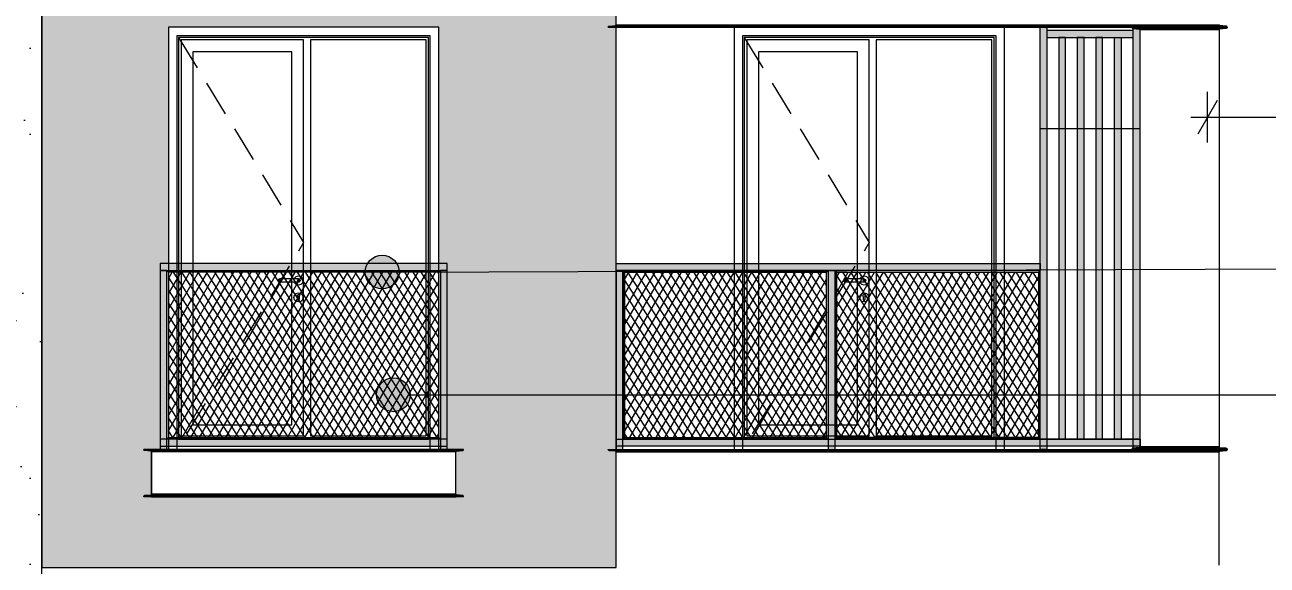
# Model space of a CAD drawing. Header units: millimetres. Extents: x 476244520 to 476657119, y 4620824743 to 4621446928.
# Drawn here: x 476638559 to 476645912, y 4621075260 to 4621078460 of the extents above; entities that cross this region are included whole.
import ezdxf

# ---------------------------------------------------------------- set-up
doc = ezdxf.new("R2010")
doc.units = ezdxf.units.MM
doc.header["$MEASUREMENT"] = 0
doc.linetypes.add('Hidden Line', pattern=[317.5, 211.666667, -105.833333])
for name, color, linetype, lineweight in [('2D Drafting - General_Pen_No__7_Pen_No__7', 7, 'Continuous', 0), ('New_2D Drafting - General_Pen_No__30_Pen_No__9_Pen_No__9_Pen_No__253', 252, 'Continuous', 0), ('New_2D Drafting - General_Pen_No__30_Pen_No__9_Pen_No__9_Pen_No__255', 255, 'Continuous', 0), ('New_2D Drafting - General_Pen_No__30_Pen_No__9_Pen_No__9_Pen_No__42', 250, 'Continuous', 0), ('New_2D Drafting - General_Pen_No__30_Pen_No__9_Pen_No__9_Pen_No__7', 7, 'Continuous', 0), ('New_2D Drafting - General_Pen_No__4', 7, 'Continuous', 0), ('New_2D Drafting - General_Pen_No__7', 7, 'Continuous', 0), ('New_Structural - Bearing_Pen_No__250', 7, 'Continuous', 0), ('Structural - Bearing_Pen_No__250', 7, 'Continuous', 0), ('zoma_Pen_No__1', 1, 'Continuous', 0), ('zoma_Pen_No__142', 142, 'Continuous', 0), ('zoma_Pen_No__5_Pen_No__142', 142, 'Continuous', 0)]:
    doc.layers.add(name, color=color, linetype=linetype, lineweight=lineweight)
doc.layers.add('zoma', color=7, linetype='Continuous')
doc.layers.add('zoma_Pen_No__5', color=7, linetype='Continuous')
doc.styles.add('GENERATED_STYLE_2', font='arial.ttf')
doc.dimstyles.new('GENERATED_STYLE__1', dxfattribs={"dimtxt": 200, "dimasz": 64.421331, "dimexe": 0.18, "dimexo": 3, "dimgap": 0.09, "dimtad": 1, "dimtih": 1, "dimtoh": 1, "dimlfac": 0.001, "dimzin": 0, "dimdsep": 46, "dimtxsty": 'GENERATED_STYLE_2', "dimblk": 'ARROWHEAD_2', "dimblk1": 'ARROWHEAD_2', "dimblk2": 'ARROWHEAD_2', "dimcen": 0.09, "dimclrd": 142, "dimclre": 142, "dimclrt": 142, "dimadec": 0, "dimazin": 0, "dimtfac": 1, "dimtdec": 4, "dimtmove": 0, "dimatfit": 3, "dimfxl": 1, "dimtolj": 1, "dimtzin": 0, "dimarcsym": 0})
doc.dimstyles.new('GENERATED_STYLE__3', dxfattribs={"dimtxt": 300, "dimasz": 152, "dimexe": 0.18, "dimexo": 3, "dimgap": 0.09, "dimtad": 1, "dimtih": 1, "dimtoh": 1, "dimlfac": 0.001, "dimzin": 0, "dimdsep": 46, "dimtxsty": 'GENERATED_STYLE_2', "dimblk": 'ARROWHEAD_2', "dimblk1": 'ARROWHEAD_2', "dimblk2": 'ARROWHEAD_2', "dimcen": 0.09, "dimclrd": 1, "dimclre": 1, "dimclrt": 1, "dimadec": 0, "dimazin": 0, "dimtfac": 1, "dimtdec": 4, "dimtmove": 0, "dimatfit": 3, "dimfxl": 1, "dimtolj": 1, "dimtzin": 0, "dimarcsym": 0})
pattern_1 = [(60, (476844527.15, 4621385791.044), (-38.971143, 22.5), []), (122.833095, (476844527.15, 4621385791.044), (36.8060797, 18.75), [])]

# ---------------------------------------------------------------- blocks, each defined once
blk = doc.blocks.new('*D22', base_point=(476844527.1, 4621385791))
at = {"layer": 'zoma_Pen_No__142', "color": 142, "linetype": 'Continuous', "lineweight": 0, "transparency": 16777216}
for p, q in [((476638483.5, 4621070509.8), (476638434.6, 4621070425)), ((476638459.1, 4621070403.8), (476638459.1, 4621070530.9)), ((476645334.2, 4621070425), (476645383.2, 4621070509.8)), ((476645358.7, 4621070403.8), (476645358.7, 4621070530.9)), ((476638459.1, 4621070467.4), (476645358.7, 4621070467.4)), ((476645358.7, 4621070467.4), (476645400.1, 4621070467.4))]:
    blk.add_line(p, q, dxfattribs=at)
at = {"layer": 'zoma_Pen_No__142', "color": 142, "lineweight": 0, "transparency": 16777216, "insert": (476641642.8, 4621070507.4), "char_height": 200, "attachment_point": 7, "style": 'GENERATED_STYLE_2'}
blk.add_mtext('\\A1;{\\pql;\\fArial CYR|b0|i0|c204|p34;6.90}', dxfattribs=at)
blk = doc.blocks.new('ARROWHEAD_2')
at = {"color": 0, "linetype": 'Continuous', "lineweight": 0}
for p, q in [((-0.378, -0.655), (0.378, 0.655)), ((0, 0), (-1, 0))]:
    blk.add_line(p, q, dxfattribs=at)
blk = doc.blocks.new('*D25', base_point=(476844527.1, 4621385791))
at = {"layer": 'zoma_Pen_No__1', "color": 1, "linetype": 'Continuous', "lineweight": 0, "transparency": 16777216}
for p, q in [((476645616.8, 4621078012.4), (476645501.3, 4621077812.4)), ((476645559.1, 4621077762.4), (476645559.1, 4621078062.4)), ((476651511.8, 4621077812.4), (476651627.2, 4621078012.4)), ((476651569.5, 4621077762.4), (476651569.5, 4621078062.4)), ((476645461.3, 4621077912.4), (476645559.1, 4621077912.4)), ((476645559.1, 4621077912.4), (476651569.5, 4621077912.4)), ((476651569.5, 4621077912.4), (476651667.3, 4621077912.4))]:
    blk.add_line(p, q, dxfattribs=at)
at = {"layer": 'zoma_Pen_No__1', "color": 1, "lineweight": 0, "transparency": 16777216, "insert": (476648066.5, 4621077972.4), "char_height": 300, "attachment_point": 7, "style": 'GENERATED_STYLE_2'}
blk.add_mtext('\\A1;{\\pql;\\fArial CYR|b0|i0|c204|p34;13.11}', dxfattribs=at)
blk = doc.blocks.new('*D198', base_point=(476844527.1, 4621385791))
at = {"layer": 'zoma_Pen_No__142', "color": 142, "linetype": 'Continuous', "lineweight": 0, "transparency": 16777216}
for p, q in [((476638283.5, 4621070885.6), (476638234.6, 4621070800.9)), ((476638259.1, 4621070779.7), (476638259.1, 4621070906.8)), ((476638683.5, 4621070885.6), (476638634.6, 4621070800.9)), ((476638659.1, 4621070779.7), (476638659.1, 4621070906.8)), ((476638259.1, 4621070843.2), (476638659.1, 4621070843.2))]:
    blk.add_line(p, q, dxfattribs=at)
blk = doc.blocks.new('*D199', base_point=(476844527.1, 4621385791))
at = {"layer": 'zoma_Pen_No__142', "color": 142, "linetype": 'Continuous', "lineweight": 0, "transparency": 16777216}
for p, q in [((476638683.5, 4621070885.6), (476638634.6, 4621070800.9)), ((476638659.1, 4621070779.7), (476638659.1, 4621070906.8)), ((476645183.5, 4621070885.6), (476645134.6, 4621070800.9)), ((476645159.1, 4621070779.7), (476645159.1, 4621070906.8)), ((476638659.1, 4621070843.2), (476645159.1, 4621070843.2))]:
    blk.add_line(p, q, dxfattribs=at)
at = {"layer": 'zoma_Pen_No__142', "color": 142, "lineweight": 0, "transparency": 16777216, "char_height": 200, "attachment_point": 7, "style": 'GENERATED_STYLE_2'}
for s, insert in [('\\A1;{\\pql;\\fArial CYR|b0|i0|c204|p34;6.50}', (476641643, 4621070883.2)), ('\\A1;{\\pql;\\fArial CYR|b0|i0|c204|p34;0.40}', (476644602.4, 4621070883.2))]:
    blk.add_mtext(s, dxfattribs=dict(at, insert=insert))
blk = doc.blocks.new('*D200', base_point=(476844527.1, 4621385791))
at = {"layer": 'zoma_Pen_No__142', "color": 142, "linetype": 'Continuous', "lineweight": 0, "transparency": 16777216}
for p, q in [((476645183.5, 4621070885.6), (476645134.6, 4621070800.9)), ((476645159.1, 4621070779.7), (476645159.1, 4621070906.8)), ((476645534.6, 4621070800.9), (476645583.5, 4621070885.6)), ((476645559.1, 4621070779.7), (476645559.1, 4621070906.8)), ((476645159.1, 4621070843.2), (476645559.1, 4621070843.2)), ((476645559.1, 4621070843.2), (476645600.5, 4621070843.2))]:
    blk.add_line(p, q, dxfattribs=at)
blk = doc.blocks.new('Line_5', base_point=(476640674.1, 4621076995.6))
at = {"layer": 'zoma_Pen_No__5_Pen_No__142', "linetype": 'Continuous', "lineweight": 0}
blk.add_hatch(color=142, dxfattribs=at).paths.add_polyline_path([(476640574.1, 4621076995.6), (476640581.7, 4621076957.3), (476640603.4, 4621076924.9), (476640635.8, 4621076903.2), (476640674.1, 4621076895.6), (476640712.4, 4621076903.2), (476640744.8, 4621076924.9), (476640766.5, 4621076957.3), (476640774.1, 4621076995.6), (476640766.5, 4621077033.9), (476640744.8, 4621077066.3), (476640712.4, 4621077088), (476640674.1, 4621077095.6), (476640635.8, 4621077088), (476640603.4, 4621077066.3), (476640581.7, 4621077033.9)])
at = {"layer": 'zoma_Pen_No__5_Pen_No__142', "color": 142, "linetype": 'Continuous', "lineweight": 0}
blk.add_line((476640774.1, 4621076995.9), (476654707.3, 4621077045.6), dxfattribs=at)
blk.add_circle((476640674.1, 4621076995.6), 100, dxfattribs=at)
blk = doc.blocks.new('Line_8', base_point=(476640740.5, 4621076269))
at = {"layer": 'zoma_Pen_No__5_Pen_No__142', "linetype": 'Continuous', "lineweight": 0}
blk.add_hatch(color=142, dxfattribs=at).paths.add_polyline_path([(476640640.5, 4621076269), (476640648.1, 4621076230.8), (476640669.8, 4621076198.3), (476640702.2, 4621076176.6), (476640740.5, 4621076169), (476640778.8, 4621076176.6), (476640811.2, 4621076198.3), (476640832.9, 4621076230.8), (476640840.5, 4621076269), (476640832.9, 4621076307.3), (476640811.2, 4621076339.7), (476640778.8, 4621076361.4), (476640740.5, 4621076369), (476640702.2, 4621076361.4), (476640669.8, 4621076339.7), (476640648.1, 4621076307.3)])
at = {"layer": 'zoma_Pen_No__5_Pen_No__142', "color": 142, "linetype": 'Continuous', "lineweight": 0}
blk.add_line((476640840.5, 4621076269), (476654707.3, 4621076269), dxfattribs=at)
blk.add_circle((476640740.5, 4621076269), 100, dxfattribs=at)

msp = doc.modelspace()

# ---------------------------------------------------------------- hatches: boundary and pattern name
at = {"layer": 'New_2D Drafting - General_Pen_No__30_Pen_No__9_Pen_No__9_Pen_No__253', "linetype": 'Continuous', "lineweight": 0}
h = msp.add_hatch(dxfattribs=at)
h.set_pattern_fill('BRICK___RUNNING_BOND', color=252, style=0, pattern_type=2)
h.set_pattern_definition([(0, (476844527.15, 4621385791.044), (0, 66.64), []), (90, (476844527.15, 4621385791.04), (-244.8, 0), [66.64, -66.64]), (90, (476844649.55, 4621385857.68), (-244.8, 0), [66.64, -66.64])])
h.paths.add_polyline_path([(476645629.244, 4621085945.125), (476638659.289, 4621085945.125), (476638659.289, 4621075245.581), (476638908.676, 4621075245.581), (476640508.676, 4621075245.581), (476642058.892, 4621075245.581), (476642058.892, 4621084845.549), (476642058.892, 4621085545.544), (476645158.764, 4621085545.544), (476645629.233, 4621085545.544)])
h.paths.add_polyline_path([(476639309.158, 4621075945.582), (476639309.158, 4621075665.581), (476641109.158, 4621075665.581), (476641109.158, 4621075945.582), (476641009.053, 4621075945.582), (476641009.053, 4621078445.581), (476639409.053, 4621078445.581), (476639409.053, 4621075945.582)], flags=0)
h.paths.add_polyline_path([(476639309.158, 4621079145.582), (476639309.158, 4621078865.582), (476641109.158, 4621078865.582), (476641109.158, 4621079145.582), (476641009.04, 4621079145.582), (476641009.04, 4621081645.581), (476639409.04, 4621081645.581), (476639409.04, 4621079145.582)], flags=0)
h.paths.add_polyline_path([(476641109.158, 4621082065.582), (476641109.158, 4621082345.582), (476641009.04, 4621082345.582), (476641009.04, 4621084845.582), (476639409.04, 4621084845.582), (476639409.04, 4621082345.582), (476639309.158, 4621082345.582), (476639309.158, 4621082065.582)], flags=0)
at = {"layer": 'New_2D Drafting - General_Pen_No__30_Pen_No__9_Pen_No__9_Pen_No__255', "linetype": 'Continuous', "lineweight": 0}
for points in [[(476644568.356, 4621078445.549), (476644608.356, 4621078445.549), (476644608.356, 4621075945.555), (476644568.356, 4621075945.555)], [(476645118.356, 4621078445.549), (476645158.356, 4621078445.549), (476645158.356, 4621075945.555), (476645118.356, 4621075945.555)], [(476644608.356, 4621078425.549), (476644608.356, 4621078385.462), (476645118.356, 4621078385.462), (476645118.356, 4621078425.549)], [(476644678.356, 4621078385.462), (476644678.356, 4621076005.581), (476644718.356, 4621076005.581), (476644718.356, 4621078385.462)], [(476644788.356, 4621078385.462), (476644788.356, 4621076005.581), (476644828.356, 4621076005.581), (476644828.356, 4621078385.462)], [(476644898.356, 4621078385.462), (476644898.356, 4621076005.581), (476644938.356, 4621076005.581), (476644938.356, 4621078385.462)], [(476645008.356, 4621078385.462), (476645048.356, 4621078385.462), (476645048.356, 4621076005.581), (476645008.356, 4621076005.581)], [(476639359.159, 4621077045.583), (476639359.159, 4621077005.583), (476641059.159, 4621077005.583), (476641059.159, 4621077045.583)], [(476642058.892, 4621077005.583), (476642058.892, 4621077045.583), (476644568.6, 4621077045.583), (476644568.6, 4621077005.583)], [(476639359.159, 4621075945.581), (476639399.165, 4621075945.581), (476639399.165, 4621077005.583), (476639359.159, 4621077005.583)], [(476639409.165, 4621076015.581), (476639399.165, 4621076005.581), (476639399.165, 4621077005.583), (476639409.165, 4621076995.583)], [(476639409.165, 4621076995.583), (476639399.165, 4621077005.583), (476641019.152, 4621077005.583), (476641009.152, 4621076995.583)], [(476641019.152, 4621076005.581), (476641009.152, 4621076015.581), (476641009.152, 4621076995.583), (476641019.152, 4621077005.583)], [(476641019.152, 4621075945.581), (476641059.159, 4621075945.581), (476641059.159, 4621077005.583), (476641019.152, 4621077005.583)], [(476642058.892, 4621075945.589), (476642098.892, 4621075945.589), (476642098.892, 4621077005.583), (476642058.892, 4621077005.583)], [(476642098.892, 4621076005.555), (476642108.892, 4621076015.555), (476642108.892, 4621076995.583), (476642098.892, 4621077005.583)], [(476643304.45, 4621076995.583), (476643314.45, 4621077005.583), (476642098.892, 4621077005.583), (476642108.892, 4621076995.583)], [(476643314.45, 4621076005.555), (476643304.45, 4621076015.555), (476643304.45, 4621076995.583), (476643314.45, 4621077005.583)], [(476643314.45, 4621075945.555), (476643354.45, 4621075945.555), (476643354.45, 4621077005.583), (476643314.45, 4621077005.583)], [(476643354.45, 4621076005.581), (476643364.45, 4621076015.581), (476643364.45, 4621076995.609), (476643354.45, 4621077005.609)], [(476644558.514, 4621076995.583), (476644568.6, 4621077005.583), (476643354.476, 4621077005.583), (476643364.476, 4621076995.583)], [(476644568.6, 4621077005.583), (476644558.514, 4621076995.583), (476644558.514, 4621076015.555), (476644568.6, 4621076005.581)], [(476639359.159, 4621076005.581), (476639359.159, 4621075965.581), (476641059.159, 4621075965.581), (476641059.159, 4621076005.581)], [(476639399.165, 4621076005.581), (476639409.165, 4621076015.581), (476641009.152, 4621076015.581), (476641019.152, 4621076005.581)], [(476642058.892, 4621075965.581), (476642058.892, 4621076005.581), (476645160.008, 4621076005.581), (476645160.008, 4621075965.581)], [(476643304.45, 4621076015.581), (476643314.45, 4621076005.581), (476642098.892, 4621076005.581), (476642108.892, 4621076015.581)], [(476644558.503, 4621076015.566), (476644568.6, 4621076005.581), (476643354.476, 4621076005.581), (476643364.483, 4621076015.588)]]:
    msp.add_hatch(color=255, dxfattribs=at).paths.add_polyline_path(points)
at = {"layer": 'New_2D Drafting - General_Pen_No__30_Pen_No__9_Pen_No__9_Pen_No__42', "linetype": 'Continuous', "lineweight": 0}
h = msp.add_hatch(dxfattribs=at)
h.set_pattern_fill('CUT_STONE', color=250, style=0, pattern_type=2)
h.set_pattern_definition([(45, (476844527.15, 4621386591.04), (-254.55844, 254.55844), [0, -240, 0, -360]), (110, (476845327.15, 4621386591.04), (338.28934, 123.12725), [0, -176, 0, -304])])
h.paths.add_polyline_path([(476631359.239, 4621072745.533), (476631759.239, 4621072745.533), (476631759.239, 4621075245.532), (476633409.385, 4621075245.532), (476633409.385, 4621072745.533), (476636609.653, 4621072745.533), (476636609.653, 4621075245.532), (476638109.239, 4621075245.532), (476638109.239, 4621072745.533), (476638659.29, 4621072745.533), (476638659.29, 4621075245.532), (476638659.29, 4621085945.125), (476631359.239, 4621085945.125)])
h.paths.add_polyline_path([(476633409.245, 4621075945.533), (476633409.245, 4621078445.533), (476631909.245, 4621078445.533), (476631909.245, 4621075945.533)], flags=0)
h.paths.add_polyline_path([(476633409.245, 4621082345.533), (476633409.245, 4621084845.533), (476631909.245, 4621084845.533), (476631909.245, 4621082345.533)], flags=0)
h.paths.add_polyline_path([(476633409.245, 4621079145.533), (476633409.245, 4621081645.533), (476631909.245, 4621081645.533), (476631909.245, 4621079145.533)], flags=0)
h.paths.add_polyline_path([(476638109.233, 4621082345.533), (476638109.233, 4621084845.533), (476636609.233, 4621084845.533), (476636609.233, 4621082345.533)], flags=0)
h.paths.add_polyline_path([(476638109.233, 4621079145.533), (476638109.233, 4621081645.533), (476636609.233, 4621081645.533), (476636609.233, 4621079145.533)], flags=0)
h.paths.add_polyline_path([(476636609.233, 4621078445.533), (476636609.233, 4621075945.533), (476638109.233, 4621075945.533), (476638109.233, 4621078445.533)], flags=0)
at = {"layer": 'New_2D Drafting - General_Pen_No__7', "linetype": 'Continuous', "lineweight": 0}
h = msp.add_hatch(dxfattribs=at)
h.set_pattern_fill('BATT_INSULATION', style=0, pattern_type=2)
h.set_pattern_definition(pattern_1)
h.paths.add_polyline_path([(476641009.152, 4621076995.583), (476639409.165, 4621076995.583), (476639409.165, 4621076015.581), (476641009.152, 4621076015.581)])
h = msp.add_hatch(dxfattribs=at)
h.set_pattern_fill('BATT_INSULATION', style=0, pattern_type=2)
h.set_pattern_definition(pattern_1)
h.paths.add_polyline_path([(476642108.892, 4621076015.581), (476643304.45, 4621076015.581), (476643304.45, 4621076995.583), (476642108.892, 4621076995.583)])
h = msp.add_hatch(dxfattribs=at)
h.set_pattern_fill('BATT_INSULATION', style=0, pattern_type=2)
h.set_pattern_definition(pattern_1)
h.paths.add_polyline_path([(476643364.45, 4621076995.583), (476644558.514, 4621076995.583), (476644558.514, 4621076015.555), (476643364.45, 4621076015.555)])

# ---------------------------------------------------------------- linework, layer by layer
at = {"layer": '2D Drafting - General_Pen_No__7_Pen_No__7', "color": 7, "linetype": 'Continuous', "lineweight": 0, "flags": 128}
for points in [[(476639413.169, 4621075945.581), (476641009.053, 4621075945.581), (476641009.053, 4621078445.582), (476639409.053, 4621078445.581)], [(476639409.053, 4621078445.581), (476639409.053, 4621075945.581), (476639413.169, 4621075945.581)], [(476642761.567, 4621075945.581), (476644357.451, 4621075945.581), (476644357.451, 4621078445.582), (476642757.451, 4621078445.581)], [(476642757.451, 4621078445.581), (476642757.451, 4621075945.581), (476642761.567, 4621075945.581)]]:
    msp.add_lwpolyline(points, dxfattribs=at)
for points in [[(476640959.053, 4621078395.58), (476639459.053, 4621078395.58), (476639459.053, 4621075945.582), (476640959.053, 4621075945.583)], [(476640949.053, 4621078385.58), (476639469.053, 4621078385.58), (476639469.053, 4621076005.583), (476640949.053, 4621076005.583)], [(476640209.057, 4621078370.58), (476639484.053, 4621078370.58), (476639484.053, 4621076025.583), (476640209.053, 4621076025.583)], [(476640934.053, 4621078370.58), (476640249.053, 4621078370.58), (476640249.053, 4621076025.583), (476640934.053, 4621076025.583)], [(476644307.451, 4621078395.58), (476642807.451, 4621078395.58), (476642807.451, 4621075945.582), (476644307.451, 4621075945.583)], [(476644297.451, 4621078385.58), (476642817.451, 4621078385.58), (476642817.451, 4621076005.583), (476644297.451, 4621076005.583)], [(476643557.455, 4621078370.58), (476642832.451, 4621078370.58), (476642832.451, 4621076025.583), (476643557.451, 4621076025.583)], [(476644282.451, 4621078370.58), (476643597.451, 4621078370.58), (476643597.451, 4621076025.583), (476644282.451, 4621076025.583)], [(476640139.053, 4621078300.58), (476639554.053, 4621078300.58), (476639554.053, 4621076090.583), (476640139.053, 4621076090.583)], [(476643487.451, 4621078300.58), (476642902.451, 4621078300.58), (476642902.451, 4621076090.583), (476643487.451, 4621076090.583)]]:
    msp.add_lwpolyline(points, close=True, dxfattribs=at)
at = {"layer": '2D Drafting - General_Pen_No__7_Pen_No__7', "color": 7, "linetype": 'Hidden Line', "lineweight": 0, "flags": 128}
for points in [[(476639469.053, 4621078385.58), (476640209.053, 4621077171.458), (476639459.83, 4621075946.866)], [(476642817.451, 4621078385.58), (476643557.451, 4621077171.458), (476642808.228, 4621075946.866)]]:
    msp.add_lwpolyline(points, dxfattribs=at)
at = {"layer": 'New_2D Drafting - General_Pen_No__30_Pen_No__9_Pen_No__9_Pen_No__7', "color": 7, "linetype": 'Continuous', "lineweight": 0, "flags": 128}
for points in [[(476631359.239, 4621072745.533), (476631759.239, 4621072745.533), (476631759.239, 4621075245.532), (476633409.385, 4621075245.532), (476633409.385, 4621072745.533), (476636609.653, 4621072745.533), (476636609.653, 4621075245.532), (476638109.239, 4621075245.532), (476638109.239, 4621072745.533), (476638659.29, 4621072745.533), (476638659.29, 4621075245.532), (476638659.29, 4621085945.125), (476631359.239, 4621085945.125)], [(476645629.244, 4621085945.125), (476638659.289, 4621085945.125), (476638659.289, 4621075245.581), (476638908.676, 4621075245.581), (476640508.676, 4621075245.581), (476642058.892, 4621075245.581), (476642058.892, 4621084845.549), (476642058.892, 4621085545.544), (476645158.764, 4621085545.544), (476645629.233, 4621085545.544)], [(476639309.158, 4621075945.582), (476639309.158, 4621075665.581), (476641109.158, 4621075665.581), (476641109.158, 4621075945.582), (476641009.053, 4621075945.582), (476641009.053, 4621078445.581), (476639409.053, 4621078445.581), (476639409.053, 4621075945.582)], [(476644568.356, 4621078445.549), (476644608.356, 4621078445.549), (476644608.356, 4621075945.555), (476644568.356, 4621075945.555)], [(476645118.356, 4621078445.549), (476645158.356, 4621078445.549), (476645158.356, 4621075945.555), (476645118.356, 4621075945.555)], [(476644608.356, 4621078425.549), (476644608.356, 4621078385.462), (476645118.356, 4621078385.462), (476645118.356, 4621078425.549)], [(476644678.356, 4621078385.462), (476644678.356, 4621076005.581), (476644718.356, 4621076005.581), (476644718.356, 4621078385.462)], [(476644788.356, 4621078385.462), (476644788.356, 4621076005.581), (476644828.356, 4621076005.581), (476644828.356, 4621078385.462)], [(476644898.356, 4621078385.462), (476644898.356, 4621076005.581), (476644938.356, 4621076005.581), (476644938.356, 4621078385.462)], [(476645008.356, 4621078385.462), (476645048.356, 4621078385.462), (476645048.356, 4621076005.581), (476645008.356, 4621076005.581)], [(476645158.356, 4621076005.581), (476644568.356, 4621076005.581), (476644568.356, 4621077845.166), (476645158.356, 4621077845.166)], [(476639359.159, 4621077045.583), (476639359.159, 4621077005.583), (476641059.159, 4621077005.583), (476641059.159, 4621077045.583)], [(476642058.892, 4621077005.583), (476642058.892, 4621077045.583), (476644568.6, 4621077045.583), (476644568.6, 4621077005.583)], [(476639359.159, 4621075945.581), (476639399.165, 4621075945.581), (476639399.165, 4621077005.583), (476639359.159, 4621077005.583)], [(476639409.165, 4621076015.581), (476639399.165, 4621076005.581), (476639399.165, 4621077005.583), (476639409.165, 4621076995.583)], [(476639409.165, 4621076995.583), (476639399.165, 4621077005.583), (476641019.152, 4621077005.583), (476641009.152, 4621076995.583)], [(476641019.152, 4621076005.581), (476641009.152, 4621076015.581), (476641009.152, 4621076995.583), (476641019.152, 4621077005.583)], [(476641019.152, 4621075945.581), (476641059.159, 4621075945.581), (476641059.159, 4621077005.583), (476641019.152, 4621077005.583)], [(476642058.892, 4621075945.589), (476642098.892, 4621075945.589), (476642098.892, 4621077005.583), (476642058.892, 4621077005.583)], [(476642098.892, 4621076005.555), (476642108.892, 4621076015.555), (476642108.892, 4621076995.583), (476642098.892, 4621077005.583)], [(476643304.45, 4621076995.583), (476643314.45, 4621077005.583), (476642098.892, 4621077005.583), (476642108.892, 4621076995.583)], [(476643314.45, 4621076005.555), (476643304.45, 4621076015.555), (476643304.45, 4621076995.583), (476643314.45, 4621077005.583)], [(476643314.45, 4621075945.555), (476643354.45, 4621075945.555), (476643354.45, 4621077005.583), (476643314.45, 4621077005.583)], [(476643354.45, 4621076005.581), (476643364.45, 4621076015.581), (476643364.45, 4621076995.609), (476643354.45, 4621077005.609)], [(476644558.514, 4621076995.583), (476644568.6, 4621077005.583), (476643354.476, 4621077005.583), (476643364.476, 4621076995.583)], [(476644568.6, 4621077005.583), (476644558.514, 4621076995.583), (476644558.514, 4621076015.555), (476644568.6, 4621076005.581)], [(476639359.159, 4621076005.581), (476639359.159, 4621075965.581), (476641059.159, 4621075965.581), (476641059.159, 4621076005.581)], [(476639399.165, 4621076005.581), (476639409.165, 4621076015.581), (476641009.152, 4621076015.581), (476641019.152, 4621076005.581)], [(476642058.892, 4621075965.581), (476642058.892, 4621076005.581), (476645160.008, 4621076005.581), (476645160.008, 4621075965.581)], [(476643304.45, 4621076015.581), (476643314.45, 4621076005.581), (476642098.892, 4621076005.581), (476642108.892, 4621076015.581)], [(476644558.503, 4621076015.566), (476644568.6, 4621076005.581), (476643354.476, 4621076005.581), (476643364.483, 4621076015.588)]]:
    msp.add_lwpolyline(points, close=True, dxfattribs=at)
at = {"layer": 'New_2D Drafting - General_Pen_No__4', "color": 7, "linetype": 'Continuous', "lineweight": 0, "flags": 128}
for points in [[(476641009.152, 4621076995.583), (476639409.165, 4621076995.583), (476639409.165, 4621076015.581), (476641009.152, 4621076015.581)], [(476642108.892, 4621076015.581), (476643304.45, 4621076015.581), (476643304.45, 4621076995.583), (476642108.892, 4621076995.583)], [(476643364.45, 4621076995.583), (476644558.514, 4621076995.583), (476644558.514, 4621076015.555), (476643364.45, 4621076015.555)]]:
    msp.add_lwpolyline(points, close=True, dxfattribs=at)
at = {"layer": 'New_Structural - Bearing_Pen_No__250', "color": 7, "linetype": 'Continuous', "lineweight": 0}
for p, q in [((476640154.78, 4621076959.081), (476640164.663, 4621076968.964)), ((476640164.663, 4621076968.964), (476640178.163, 4621076972.581)), ((476640178.163, 4621076972.581), (476640191.663, 4621076968.964)), ((476640191.663, 4621076968.964), (476640201.545, 4621076959.081)), ((476643503.178, 4621076959.081), (476643513.06, 4621076968.964)), ((476643513.06, 4621076968.964), (476643526.56, 4621076972.581)), ((476643526.56, 4621076972.581), (476643540.06, 4621076968.964)), ((476643540.06, 4621076968.964), (476643549.943, 4621076959.081)), ((476640061.091, 4621076952.653), (476640058.163, 4621076945.581)), ((476640058.163, 4621076945.581), (476640061.091, 4621076938.51)), ((476640062.644, 4621076952.653), (476640059.885, 4621076945.581)), ((476640059.885, 4621076945.581), (476640062.644, 4621076938.51)), ((476640068.163, 4621076955.581), (476640061.091, 4621076952.653)), ((476640061.091, 4621076938.51), (476640068.163, 4621076935.581)), ((476640067.458, 4621076952.653), (476640065.346, 4621076945.581)), ((476640065.346, 4621076945.581), (476640067.458, 4621076938.51)), ((476640069.304, 4621076955.581), (476640068.163, 4621076955.581)), ((476640069.304, 4621076935.581), (476640068.163, 4621076935.581)), ((476640072.556, 4621076955.581), (476640069.304, 4621076955.581)), ((476640072.556, 4621076935.581), (476640069.304, 4621076935.581)), ((476640077.422, 4621076955.581), (476640072.556, 4621076955.581)), ((476640077.422, 4621076935.581), (476640072.556, 4621076935.581)), ((476640074.663, 4621076952.653), (476640073.52, 4621076945.581)), ((476640073.52, 4621076945.581), (476640074.663, 4621076938.51)), ((476640083.163, 4621076955.581), (476640077.422, 4621076955.581)), ((476640083.163, 4621076935.581), (476640077.422, 4621076935.581)), ((476640163.163, 4621076955.581), (476640083.163, 4621076955.581)), ((476640163.163, 4621076935.581), (476640083.163, 4621076935.581)), ((476640153.842, 4621076955.581), (476640154.78, 4621076959.081)), ((476640154.78, 4621076932.081), (476640153.842, 4621076935.581)), ((476640164.663, 4621076922.199), (476640154.78, 4621076932.081)), ((476640168.903, 4621076955.581), (476640163.163, 4621076955.581)), ((476640168.903, 4621076935.581), (476640163.163, 4621076935.581)), ((476640178.163, 4621076918.581), (476640164.663, 4621076922.199)), ((476640173.769, 4621076955.581), (476640168.903, 4621076955.581)), ((476640173.769, 4621076935.581), (476640168.903, 4621076935.581)), ((476640171.662, 4621076952.653), (476640172.805, 4621076945.581)), ((476640172.805, 4621076945.581), (476640171.662, 4621076938.51)), ((476640177.021, 4621076955.581), (476640173.769, 4621076955.581)), ((476640177.021, 4621076935.581), (476640173.769, 4621076935.581)), ((476640178.163, 4621076955.581), (476640177.021, 4621076955.581)), ((476640178.163, 4621076935.581), (476640177.021, 4621076935.581)), ((476640178.163, 4621076955.581), (476640185.234, 4621076952.653)), ((476640185.234, 4621076938.51), (476640178.163, 4621076935.581)), ((476640191.663, 4621076922.199), (476640178.163, 4621076918.581)), ((476640178.867, 4621076952.653), (476640180.979, 4621076945.581)), ((476640180.979, 4621076945.581), (476640178.867, 4621076938.51)), ((476640183.682, 4621076952.653), (476640186.441, 4621076945.581)), ((476640186.441, 4621076945.581), (476640183.682, 4621076938.51)), ((476640185.234, 4621076952.653), (476640188.163, 4621076945.581)), ((476640188.163, 4621076945.581), (476640185.234, 4621076938.51)), ((476640201.545, 4621076932.081), (476640191.663, 4621076922.199)), ((476640201.545, 4621076959.081), (476640205.163, 4621076945.581)), ((476640205.163, 4621076945.581), (476640201.545, 4621076932.081)), ((476643409.489, 4621076952.653), (476643406.56, 4621076945.581)), ((476643406.56, 4621076945.581), (476643409.489, 4621076938.51)), ((476643411.041, 4621076952.653), (476643408.282, 4621076945.581)), ((476643408.282, 4621076945.581), (476643411.041, 4621076938.51)), ((476643416.56, 4621076955.581), (476643409.489, 4621076952.653)), ((476643409.489, 4621076938.51), (476643416.56, 4621076935.581)), ((476643415.856, 4621076952.653), (476643413.744, 4621076945.581)), ((476643413.744, 4621076945.581), (476643415.856, 4621076938.51)), ((476643417.702, 4621076955.581), (476643416.56, 4621076955.581)), ((476643417.702, 4621076935.581), (476643416.56, 4621076935.581)), ((476643420.954, 4621076955.581), (476643417.702, 4621076955.581)), ((476643420.954, 4621076935.581), (476643417.702, 4621076935.581)), ((476643425.82, 4621076955.581), (476643420.954, 4621076955.581)), ((476643425.82, 4621076935.581), (476643420.954, 4621076935.581)), ((476643423.061, 4621076952.653), (476643421.918, 4621076945.581)), ((476643421.918, 4621076945.581), (476643423.061, 4621076938.51)), ((476643431.56, 4621076955.581), (476643425.82, 4621076955.581)), ((476643431.56, 4621076935.581), (476643425.82, 4621076935.581)), ((476643511.56, 4621076955.581), (476643431.56, 4621076955.581)), ((476643511.56, 4621076935.581), (476643431.56, 4621076935.581)), ((476643502.24, 4621076955.581), (476643503.178, 4621076959.081)), ((476643503.178, 4621076932.081), (476643502.24, 4621076935.581)), ((476643513.06, 4621076922.199), (476643503.178, 4621076932.081)), ((476643517.301, 4621076955.581), (476643511.56, 4621076955.581)), ((476643517.301, 4621076935.581), (476643511.56, 4621076935.581)), ((476643526.56, 4621076918.581), (476643513.06, 4621076922.199)), ((476643522.167, 4621076955.581), (476643517.301, 4621076955.581)), ((476643522.167, 4621076935.581), (476643517.301, 4621076935.581)), ((476643520.06, 4621076952.653), (476643521.202, 4621076945.581)), ((476643521.202, 4621076945.581), (476643520.06, 4621076938.51)), ((476643525.419, 4621076955.581), (476643522.167, 4621076955.581)), ((476643525.419, 4621076935.581), (476643522.167, 4621076935.581)), ((476643526.56, 4621076955.581), (476643525.419, 4621076955.581)), ((476643526.56, 4621076935.581), (476643525.419, 4621076935.581)), ((476643526.56, 4621076955.581), (476643533.631, 4621076952.653)), ((476643533.631, 4621076938.51), (476643526.56, 4621076935.581)), ((476643540.06, 4621076922.199), (476643526.56, 4621076918.581)), ((476643527.265, 4621076952.653), (476643529.377, 4621076945.581)), ((476643529.377, 4621076945.581), (476643527.265, 4621076938.51)), ((476643532.079, 4621076952.653), (476643534.838, 4621076945.581)), ((476643534.838, 4621076945.581), (476643532.079, 4621076938.51)), ((476643533.631, 4621076952.653), (476643536.56, 4621076945.581)), ((476643536.56, 4621076945.581), (476643533.631, 4621076938.51)), ((476643549.943, 4621076932.081), (476643540.06, 4621076922.199)), ((476643549.943, 4621076959.081), (476643553.56, 4621076945.581)), ((476643553.56, 4621076945.581), (476643549.943, 4621076932.081)), ((476640151.163, 4621076845.581), (476640154.78, 4621076859.081)), ((476640154.78, 4621076832.081), (476640151.163, 4621076845.581)), ((476640154.78, 4621076859.081), (476640164.663, 4621076868.964)), ((476640164.663, 4621076822.199), (476640154.78, 4621076832.081)), ((476640164.663, 4621076868.964), (476640178.163, 4621076872.581)), ((476640178.163, 4621076818.581), (476640164.663, 4621076822.199)), ((476640171.442, 4621076857.221), (476640170.695, 4621076855.274)), ((476640170.695, 4621076855.274), (476640173.163, 4621076849.981)), ((476640171.442, 4621076857.221), (476640172.787, 4621076860.725)), ((476640178.163, 4621076863.007), (476640172.787, 4621076860.725)), ((476640173.163, 4621076849.981), (476640173.163, 4621076848.468)), ((476640173.163, 4621076848.468), (476640173.163, 4621076845.581)), ((476640173.163, 4621076845.581), (476640173.163, 4621076842.695)), ((476640173.163, 4621076842.695), (476640173.163, 4621076836.921)), ((476640173.163, 4621076836.921), (476640173.163, 4621076833.081)), ((476640173.163, 4621076833.081), (476640174.627, 4621076829.546)), ((476640174.627, 4621076829.546), (476640178.163, 4621076828.081)), ((476640178.163, 4621076872.581), (476640191.663, 4621076868.964)), ((476640183.538, 4621076860.725), (476640178.163, 4621076863.007)), ((476640178.163, 4621076828.081), (476640181.698, 4621076829.546)), ((476640191.663, 4621076822.199), (476640178.163, 4621076818.581)), ((476640181.698, 4621076829.546), (476640183.163, 4621076833.081)), ((476640183.163, 4621076849.981), (476640185.63, 4621076855.274)), ((476640183.163, 4621076848.468), (476640183.163, 4621076849.981)), ((476640183.163, 4621076848.468), (476640183.163, 4621076845.581)), ((476640183.163, 4621076845.581), (476640183.163, 4621076842.695)), ((476640183.163, 4621076842.695), (476640183.163, 4621076836.921)), ((476640183.163, 4621076836.921), (476640183.163, 4621076833.081)), ((476640184.883, 4621076857.221), (476640183.538, 4621076860.725)), ((476640184.883, 4621076857.221), (476640185.63, 4621076855.274)), ((476640191.663, 4621076868.964), (476640201.545, 4621076859.081)), ((476640201.545, 4621076832.081), (476640191.663, 4621076822.199)), ((476640201.545, 4621076859.081), (476640205.163, 4621076845.581)), ((476640205.163, 4621076845.581), (476640201.545, 4621076832.081)), ((476643499.56, 4621076845.581), (476643503.178, 4621076859.081)), ((476643503.178, 4621076832.081), (476643499.56, 4621076845.581)), ((476643503.178, 4621076859.081), (476643513.06, 4621076868.964)), ((476643513.06, 4621076822.199), (476643503.178, 4621076832.081)), ((476643513.06, 4621076868.964), (476643526.56, 4621076872.581)), ((476643526.56, 4621076818.581), (476643513.06, 4621076822.199)), ((476643519.84, 4621076857.221), (476643519.093, 4621076855.274)), ((476643519.093, 4621076855.274), (476643521.56, 4621076849.981)), ((476643519.84, 4621076857.221), (476643521.185, 4621076860.725)), ((476643526.56, 4621076863.007), (476643521.185, 4621076860.725)), ((476643521.56, 4621076849.981), (476643521.56, 4621076848.468)), ((476643521.56, 4621076848.468), (476643521.56, 4621076845.581)), ((476643521.56, 4621076845.581), (476643521.56, 4621076842.695)), ((476643521.56, 4621076842.695), (476643521.56, 4621076836.921)), ((476643521.56, 4621076836.921), (476643521.56, 4621076833.081)), ((476643521.56, 4621076833.081), (476643523.025, 4621076829.546)), ((476643523.025, 4621076829.546), (476643526.56, 4621076828.081)), ((476643526.56, 4621076872.581), (476643540.06, 4621076868.964)), ((476643531.936, 4621076860.725), (476643526.56, 4621076863.007)), ((476643526.56, 4621076828.081), (476643530.096, 4621076829.546)), ((476643540.06, 4621076822.199), (476643526.56, 4621076818.581)), ((476643530.096, 4621076829.546), (476643531.56, 4621076833.081)), ((476643531.56, 4621076849.981), (476643534.028, 4621076855.274)), ((476643531.56, 4621076848.468), (476643531.56, 4621076849.981)), ((476643531.56, 4621076848.468), (476643531.56, 4621076845.581)), ((476643531.56, 4621076845.581), (476643531.56, 4621076842.695)), ((476643531.56, 4621076842.695), (476643531.56, 4621076836.921)), ((476643531.56, 4621076836.921), (476643531.56, 4621076833.081)), ((476643533.281, 4621076857.221), (476643531.936, 4621076860.725)), ((476643533.281, 4621076857.221), (476643534.028, 4621076855.274)), ((476643540.06, 4621076868.964), (476643549.943, 4621076859.081)), ((476643549.943, 4621076832.081), (476643540.06, 4621076822.199)), ((476643549.943, 4621076859.081), (476643553.56, 4621076845.581)), ((476643553.56, 4621076845.581), (476643549.943, 4621076832.081))]:
    msp.add_line(p, q, dxfattribs=at)
at = {"layer": 'Structural - Bearing_Pen_No__250', "color": 7, "linetype": 'Continuous', "lineweight": 0}
for p, q in [((476642012.566, 4621078448.077), (476642012.966, 4621078449.607)), ((476642012.566, 4621078445.582), (476642012.566, 4621078448.077)), ((476642012.566, 4621078448.077), (476645675.084, 4621078448.077)), ((476642012.566, 4621078445.582), (476645675.084, 4621078445.582)), ((476642012.966, 4621078449.607), (476642014.104, 4621078450.905)), ((476642014.104, 4621078450.905), (476642015.807, 4621078451.772)), ((476642015.807, 4621078451.772), (476642017.029, 4621078452.032)), ((476642017.029, 4621078452.032), (476642054.43, 4621078456.021)), ((476642017.029, 4621078452.032), (476645670.622, 4621078452.032)), ((476642054.43, 4621078456.021), (476642055.652, 4621078456.281)), ((476642054.43, 4621078456.021), (476645633.221, 4621078456.021)), ((476642055.652, 4621078456.281), (476642057.355, 4621078457.148)), ((476642057.355, 4621078457.148), (476642058.493, 4621078458.446)), ((476642058.493, 4621078458.446), (476642058.892, 4621078459.977)), ((476642058.877, 4621078459.977), (476645628.758, 4621078459.977)), ((476645675.09, 4621078445.549), (476645112.03, 4621078445.549)), ((476645112.03, 4621078445.549), (476645112.03, 4621078443.054)), ((476645675.09, 4621078443.054), (476645112.03, 4621078443.054)), ((476645112.03, 4621078443.054), (476645112.43, 4621078441.524)), ((476645112.43, 4621078441.524), (476645113.568, 4621078440.226)), ((476645113.568, 4621078440.226), (476645115.271, 4621078439.359)), ((476645115.271, 4621078439.359), (476645116.493, 4621078439.099)), ((476645670.628, 4621078439.099), (476645116.493, 4621078439.099)), ((476645116.493, 4621078439.099), (476645153.894, 4621078435.109)), ((476645633.227, 4621078435.109), (476645153.894, 4621078435.113)), ((476645153.894, 4621078435.109), (476645155.116, 4621078434.85)), ((476645155.116, 4621078434.85), (476645156.819, 4621078433.983)), ((476645156.819, 4621078433.983), (476645157.957, 4621078432.685)), ((476645157.957, 4621078432.685), (476645158.356, 4621078431.154)), ((476645628.78, 4621078431.154), (476645158.356, 4621078431.154)), ((476645158.356, 4621078431.136), (476645158.356, 4621075959.939)), ((476645629.158, 4621078458.446), (476645628.758, 4621078459.977)), ((476645629.164, 4621078432.685), (476645628.764, 4621078431.154)), ((476645628.764, 4621078431.136), (476645628.764, 4621075959.939)), ((476645630.296, 4621078457.148), (476645629.158, 4621078458.446)), ((476645630.302, 4621078433.983), (476645629.164, 4621078432.685)), ((476645631.999, 4621078456.281), (476645630.296, 4621078457.148)), ((476645632.005, 4621078434.85), (476645630.302, 4621078433.983)), ((476645633.221, 4621078456.021), (476645631.999, 4621078456.281)), ((476645633.227, 4621078435.109), (476645632.005, 4621078434.85)), ((476645670.622, 4621078452.032), (476645633.221, 4621078456.021)), ((476645670.628, 4621078439.099), (476645633.227, 4621078435.109)), ((476645671.844, 4621078451.772), (476645670.622, 4621078452.032)), ((476645671.85, 4621078439.359), (476645670.628, 4621078439.099)), ((476645673.547, 4621078450.905), (476645671.844, 4621078451.772)), ((476645673.553, 4621078440.226), (476645671.85, 4621078439.359)), ((476645674.685, 4621078449.607), (476645673.547, 4621078450.905)), ((476645674.691, 4621078441.524), (476645673.553, 4621078440.226)), ((476645675.084, 4621078448.077), (476645674.685, 4621078449.607)), ((476645675.09, 4621078443.054), (476645674.691, 4621078441.524)), ((476645675.084, 4621078445.582), (476645675.084, 4621078448.077)), ((476645675.09, 4621078445.549), (476645675.09, 4621078443.054)), ((476639262.832, 4621075943.086), (476639262.832, 4621075945.581)), ((476641155.485, 4621075945.581), (476639262.832, 4621075945.581)), ((476639263.232, 4621075941.556), (476639262.832, 4621075943.086)), ((476641155.485, 4621075943.086), (476639262.832, 4621075943.086)), ((476639264.37, 4621075940.258), (476639263.232, 4621075941.556)), ((476639266.073, 4621075939.391), (476639264.37, 4621075940.258)), ((476639267.295, 4621075939.131), (476639266.073, 4621075939.391)), ((476639304.696, 4621075935.142), (476639267.295, 4621075939.131)), ((476641151.022, 4621075939.131), (476639267.295, 4621075939.131)), ((476639305.918, 4621075934.882), (476639304.696, 4621075935.142)), ((476641113.621, 4621075935.142), (476639304.696, 4621075935.142)), ((476639307.621, 4621075934.015), (476639305.918, 4621075934.882)), ((476639308.759, 4621075932.717), (476639307.621, 4621075934.015)), ((476639309.158, 4621075931.186), (476639308.759, 4621075932.717)), ((476641109.158, 4621075931.186), (476639309.158, 4621075931.186)), ((476639309.158, 4621075679.976), (476639309.158, 4621075931.186)), ((476641109.158, 4621075931.186), (476641109.558, 4621075932.717)), ((476641109.158, 4621075679.976), (476641109.158, 4621075931.186)), ((476641109.558, 4621075932.717), (476641110.696, 4621075934.015)), ((476641110.696, 4621075934.015), (476641112.399, 4621075934.882)), ((476641112.399, 4621075934.882), (476641113.621, 4621075935.142)), ((476641113.621, 4621075935.142), (476641151.022, 4621075939.131)), ((476641151.022, 4621075939.131), (476641152.244, 4621075939.391)), ((476641152.244, 4621075939.391), (476641153.947, 4621075940.258)), ((476641153.947, 4621075940.258), (476641155.085, 4621075941.556)), ((476641155.085, 4621075941.556), (476641155.485, 4621075943.086)), ((476641155.485, 4621075943.086), (476641155.485, 4621075945.581)), ((476642012.566, 4621075943.081), (476642012.566, 4621075945.576)), ((476642012.566, 4621075945.576), (476645675.084, 4621075945.576)), ((476642012.966, 4621075941.55), (476642012.566, 4621075943.081)), ((476642012.566, 4621075943.081), (476645675.084, 4621075943.081)), ((476642014.104, 4621075940.253), (476642012.966, 4621075941.55)), ((476642015.807, 4621075939.385), (476642014.104, 4621075940.253)), ((476642017.029, 4621075939.126), (476642015.807, 4621075939.385)), ((476642054.43, 4621075935.136), (476642017.029, 4621075939.126)), ((476642017.029, 4621075939.126), (476645670.622, 4621075939.126)), ((476642055.652, 4621075934.876), (476642054.43, 4621075935.136)), ((476642054.43, 4621075935.136), (476645633.221, 4621075935.136)), ((476642057.355, 4621075934.009), (476642055.652, 4621075934.876)), ((476642058.493, 4621075932.712), (476642057.355, 4621075934.009)), ((476642058.892, 4621075931.181), (476642058.493, 4621075932.712)), ((476642058.892, 4621075259.995), (476642058.892, 4621075931.181)), ((476642058.892, 4621075931.181), (476645628.758, 4621075931.181)), ((476645112.43, 4621075949.57), (476645112.03, 4621075948.039)), ((476645675.09, 4621075948.039), (476645112.03, 4621075948.039)), ((476645112.03, 4621075948.039), (476645112.03, 4621075945.544)), ((476645675.09, 4621075945.544), (476645112.03, 4621075945.544)), ((476645113.568, 4621075950.867), (476645112.43, 4621075949.57)), ((476645115.271, 4621075951.734), (476645113.568, 4621075950.867)), ((476645116.493, 4621075951.994), (476645115.271, 4621075951.734)), ((476645153.894, 4621075955.984), (476645116.493, 4621075951.994)), ((476645670.628, 4621075951.994), (476645116.493, 4621075951.994)), ((476645155.116, 4621075956.243), (476645153.894, 4621075955.984)), ((476645633.227, 4621075955.984), (476645153.894, 4621075955.984)), ((476645156.819, 4621075957.11), (476645155.116, 4621075956.243)), ((476645157.957, 4621075958.408), (476645156.819, 4621075957.11)), ((476645158.356, 4621075959.939), (476645157.957, 4621075958.408)), ((476645628.764, 4621075959.939), (476645158.356, 4621075959.939)), ((476645628.758, 4621075931.181), (476645629.158, 4621075932.712)), ((476645628.758, 4621075259.995), (476645628.758, 4621075931.181)), ((476645628.764, 4621075959.939), (476645629.164, 4621075958.408)), ((476645629.158, 4621075932.712), (476645630.296, 4621075934.009)), ((476645629.164, 4621075958.408), (476645630.302, 4621075957.11)), ((476645630.296, 4621075934.009), (476645631.999, 4621075934.876)), ((476645630.302, 4621075957.11), (476645632.005, 4621075956.243)), ((476645631.999, 4621075934.876), (476645633.221, 4621075935.136)), ((476645632.005, 4621075956.243), (476645633.227, 4621075955.984)), ((476645633.221, 4621075935.136), (476645670.622, 4621075939.126)), ((476645633.227, 4621075955.984), (476645670.628, 4621075951.994)), ((476645670.622, 4621075939.126), (476645671.844, 4621075939.385)), ((476645670.628, 4621075951.994), (476645671.85, 4621075951.734)), ((476645671.844, 4621075939.385), (476645673.547, 4621075940.253)), ((476645671.85, 4621075951.734), (476645673.553, 4621075950.867)), ((476645673.547, 4621075940.253), (476645674.685, 4621075941.55)), ((476645673.553, 4621075950.867), (476645674.691, 4621075949.57)), ((476645674.685, 4621075941.55), (476645675.084, 4621075943.081)), ((476645674.691, 4621075949.57), (476645675.09, 4621075948.039)), ((476645675.084, 4621075943.081), (476645675.084, 4621075945.576)), ((476645675.09, 4621075948.039), (476645675.09, 4621075945.544)), ((476639262.832, 4621075668.076), (476639263.232, 4621075669.607)), ((476639262.832, 4621075665.581), (476639262.832, 4621075668.076)), ((476641155.485, 4621075668.076), (476639262.832, 4621075668.076)), ((476641155.485, 4621075665.581), (476639262.832, 4621075665.581)), ((476639263.232, 4621075669.607), (476639264.37, 4621075670.905)), ((476639264.37, 4621075670.905), (476639266.073, 4621075671.772)), ((476639266.073, 4621075671.772), (476639267.295, 4621075672.032)), ((476639267.295, 4621075672.032), (476639304.696, 4621075676.021)), ((476641151.022, 4621075672.032), (476639267.295, 4621075672.032)), ((476639304.696, 4621075676.021), (476639305.918, 4621075676.281)), ((476641113.621, 4621075676.021), (476639304.696, 4621075676.021)), ((476639305.918, 4621075676.281), (476639307.621, 4621075677.148)), ((476639307.621, 4621075677.148), (476639308.759, 4621075678.446)), ((476639308.759, 4621075678.446), (476639309.158, 4621075679.976)), ((476641109.174, 4621075679.976), (476639309.158, 4621075679.976)), ((476641109.558, 4621075678.446), (476641109.158, 4621075679.976)), ((476641110.696, 4621075677.148), (476641109.558, 4621075678.446)), ((476641112.399, 4621075676.281), (476641110.696, 4621075677.148)), ((476641113.621, 4621075676.021), (476641112.399, 4621075676.281)), ((476641151.022, 4621075672.032), (476641113.621, 4621075676.021)), ((476641152.244, 4621075671.772), (476641151.022, 4621075672.032)), ((476641153.947, 4621075670.905), (476641152.244, 4621075671.772)), ((476641155.085, 4621075669.607), (476641153.947, 4621075670.905)), ((476641155.485, 4621075668.076), (476641155.085, 4621075669.607)), ((476641155.485, 4621075665.581), (476641155.485, 4621075668.076))]:
    msp.add_line(p, q, dxfattribs=at)

# ---------------------------------------------------------------- block references
at = {"layer": 'zoma_Pen_No__5', "color": 142, "linetype": 'Continuous', "lineweight": 0}
for name, p in [('Line_5', (476640674.114, 4621076995.583)), ('Line_8', (476640740.483, 4621076269.029))]:
    msp.add_blockref(name, p, dxfattribs=at)

# ---------------------------------------------------------------- dimensions: what is measured, and where the dimension line sits
at = {"layer": 'zoma', "color": 1, "linetype": 'Continuous', "lineweight": 0}
dim = msp.add_linear_dim(base=(476651569.511, 4621077912.431), p1=(476645559.076, 4621077665.577), p2=(476651569.511, 4621077912.431), text='13.11', dimstyle='GENERATED_STYLE__3', dxfattribs=at)
dim.commit()
dim.dimension.update_dxf_attribs({"geometry": '*D25', "text_midpoint": (476648570.466, 4621078122.431), "dimtype": 160})
at = {"layer": 'zoma', "color": 142, "linetype": 'Continuous', "lineweight": 0}
for base, p1, p2, picture, middle in [((476645559.051, 4621070843.244), (476645159.051, 4621075698.981), (476645559.051, 4621075749.596), '*D200', (476644862.203, 4621070983.244)), ((476638659.051, 4621070843.244), (476638259.051, 4621075633.5), (476638659.051, 4621075669.654), '*D198', (476637962.203, 4621070983.244)), ((476645159.051, 4621070843.244), (476638659.051, 4621075669.654), (476645159.051, 4621075698.981), '*D199', (476641902.758, 4621070983.244)), ((476645358.681, 4621070467.373), (476638459.051, 4621075589.174), (476645358.681, 4621075589.174), '*D22', (476641902.573, 4621070607.373))]:
    dim = msp.add_linear_dim(base=base, p1=p1, p2=p2, dimstyle='GENERATED_STYLE__1', dxfattribs=at)
    dim.commit()
    dim.dimension.update_dxf_attribs({"geometry": picture, "text_midpoint": middle, "dimtype": 160})

doc.saveas('drawing.dxf')
